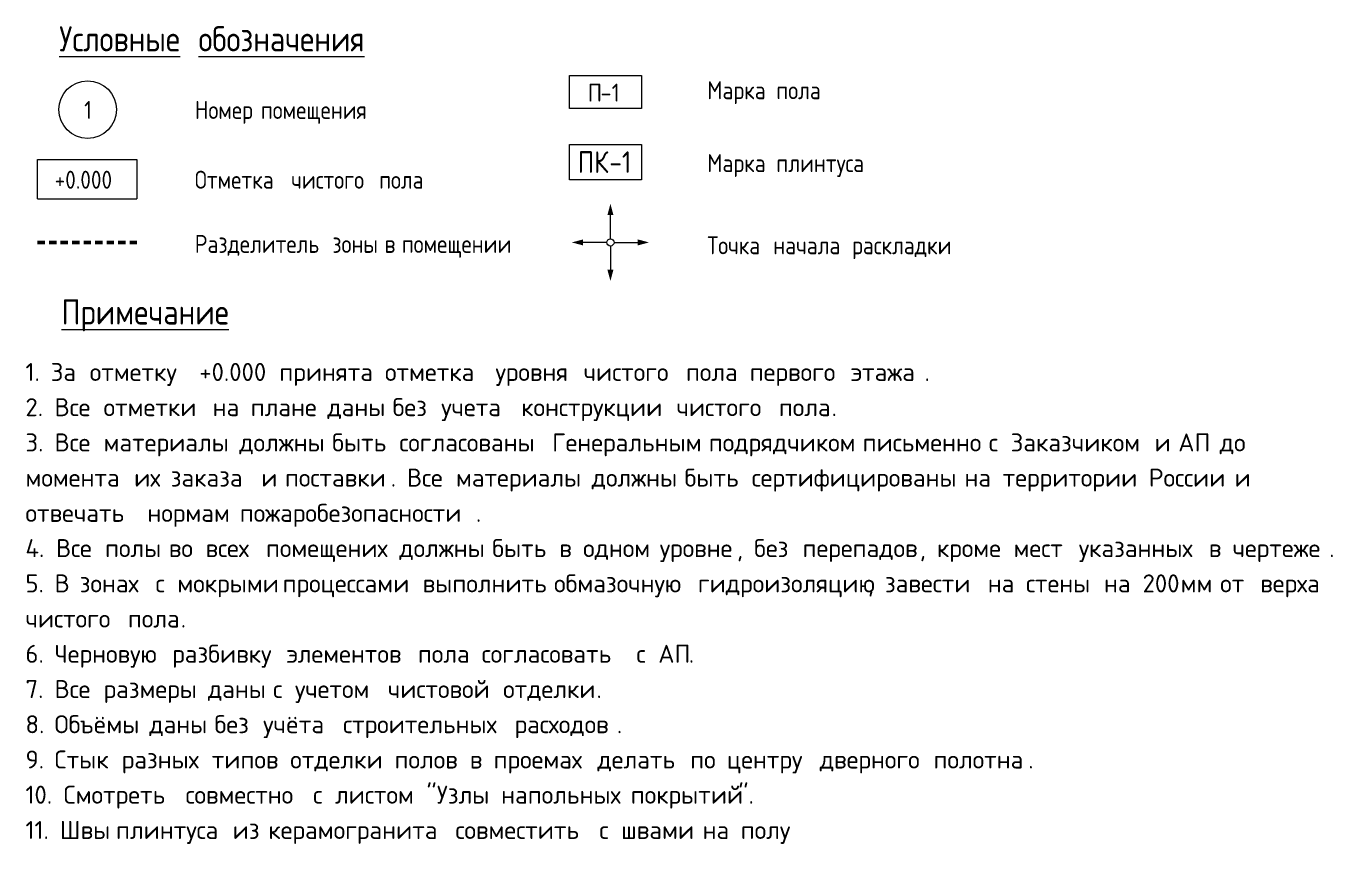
# Model space of a CAD drawing. Header units: millimetres. Extents: x 315 to 209858, y -8553 to 29000.
# Drawn here: x 315 to 496.5, y 3746.2 to 3859.8 of the extents above; entities that cross this region are included whole.
import ezdxf

# ---------------------------------------------------------------- set-up
doc = ezdxf.new("R2010")
doc.units = ezdxf.units.MM
doc.linetypes.add('200_ШТРИХ__ш1_п0_6_', pattern=[1.6, 1, -0.6])
for name, color, linetype, lineweight in [('A-DETL', 7, 'Continuous', 9), ('A-DETL-1', 7, '200_ШТРИХ__ш1_п0_6_', 50), ('G-ANNO-TEXT', 7, 'Continuous', 9)]:
    doc.layers.add(name, color=color, linetype=linetype, lineweight=lineweight)
doc.layers.add('A-DETL-GENF-1', color=1, linetype='Continuous', lineweight=9, true_color=0xff0000)
doc.layers.add('G-ANNO-TEXT-1', color=1, linetype='Continuous', lineweight=9, true_color=0xff0000)
doc.styles.add('GOST Common', font='GOST_Common.ttf', dxfattribs={"width": 0.9, "height": 3.5})
doc.styles.add('GOST Common_1', font='GOST_Common.ttf', dxfattribs={"width": 0.9, "height": 2.5})
doc.styles.add('GOST Common_2', font='GOST_Common.ttf', dxfattribs={"width": 0.9, "height": 3})
doc.styles.add('ISOCPEUR', font='isocpeur.ttf', dxfattribs={"width": 0.9, "height": 2.5})
doc.styles.add('ISOCPEUR_1', font='isocpeur.ttf', dxfattribs={"height": 2.5})

msp = doc.modelspace()

# ---------------------------------------------------------------- hatches: boundary and pattern name
at = {"layer": 'A-DETL-GENF-1'}
for points in [[(395.76, 3833.53), (396.6, 3833.53), (396.18, 3835.1)], [(392.39, 3829.32), (392.39, 3830.16), (390.82, 3829.74)], [(399.97, 3829.32), (401.54, 3829.74), (399.97, 3830.16)], [(396.18, 3824.39), (396.6, 3825.95), (395.76, 3825.95)]]:
    msp.add_hatch(color=256, dxfattribs=at).paths.add_polyline_path(points)

# ---------------------------------------------------------------- linework, layer by layer
at = {"layer": 'A-DETL'}
for p, q in [((390.48, 3852.91), (400.48, 3852.91)), ((390.48, 3848.35), (390.48, 3852.91)), ((400.48, 3852.91), (400.48, 3848.35)), ((400.48, 3848.35), (390.48, 3848.35)), ((390.48, 3843.35), (400.48, 3843.35)), ((390.48, 3838.43), (390.48, 3843.35)), ((400.48, 3843.35), (400.48, 3838.43)), ((316.61, 3841.28), (330.41, 3841.28)), ((316.61, 3835.78), (316.61, 3841.28)), ((330.41, 3841.28), (330.41, 3835.78)), ((400.48, 3838.43), (390.48, 3838.43)), ((316.61, 3835.78), (330.41, 3835.78)), ((396.18, 3830.24), (396.18, 3833.53)), ((395.68, 3829.74), (392.39, 3829.74)), ((396.18, 3829.24), (396.18, 3825.95)), ((396.68, 3829.74), (399.97, 3829.74))]:
    msp.add_line(p, q, dxfattribs=at)
for centre, radius in [((323.56, 3848.2), 4), ((396.18, 3829.74), 0.5)]:
    msp.add_circle(centre, radius, dxfattribs=at)
at = {"layer": 'A-DETL-1'}
msp.add_line((330.41, 3829.74), (316.61, 3829.74), dxfattribs=at)

# ---------------------------------------------------------------- texts
at = {"layer": 'G-ANNO-TEXT', "attachment_point": 1}
for s, insert, char_height, width, style in [('\\LУсловные', (319.61, 3859.77), 3.5, 22.1506, 'GOST Common'), ('\\L\\fGOST Common|b0|i0|c204|p34|;\\W.9;\\L ', (337.89, 3859.77), 3.5, 1.2987, 'GOST Common'), ('\\Lобозначения', (338.96, 3859.77), 3.5, 30.1595, 'GOST Common'), ('Марка', (409.63, 3852.13), 2.5, 10.6785, 'GOST Common_1'), ('\\fGOST Common|b0|i0|c204|p34|;\\W.9; ', (418.44, 3852.13), 2.5, 0.938, 'GOST Common_1'), ('\\fISOCPEUR|b0|i0|c204|p34|;\\W.9;П', (393.03, 3851.8), 2.5, 2.1646, 'ISOCPEUR'), ('-1', (394.81, 3851.8), 2.5, 3.319, 'ISOCPEUR'), ('пола', (419.22, 3852.13), 2.5, 8.0089, 'GOST Common_1'), ('\\fGOST Common|b0|i0|c204|p34|;\\W.9;1', (323.08, 3849.39), 2.5, 1.3709, 'GOST Common_1'), ('Номер', (338.44, 3849.39), 2.5, 10.1734, 'GOST Common_1'), ('\\fGOST Common|b0|i0|c204|p34|;\\W.9; ', (346.83, 3849.39), 2.5, 0.938, 'GOST Common_1'), ('помещения', (347.61, 3849.39), 2.5, 18.543, 'GOST Common_1'), ('Марка', (409.63, 3842.01), 2.5, 10.6785, 'GOST Common_1'), ('\\fGOST Common|b0|i0|c204|p34|;\\W.9; ', (418.44, 3842.01), 2.5, 0.938, 'GOST Common_1'), ('плинтуса', (419.22, 3842.01), 2.5, 16.0177, 'GOST Common_1'), ('+0.000', (318.98, 3839.7), 2.5, 10.5342, 'GOST Common_1'), ('Отметка', (338.44, 3839.7), 2.5, 15.2962, 'GOST Common_1'), ('\\fGOST Common|b0|i0|c204|p34|;\\W.9; ', (351.06, 3839.7), 2.5, 0.938, 'GOST Common_1'), ('\\fGOST Common|b0|i0|c204|p34|;\\W.9; ', (363.26, 3839.7), 2.5, 0.938, 'GOST Common_1'), ('\\fGOST Common|b0|i0|c204|p34|;\\W.9; ', (370.65, 3839.7), 2.5, 0.938, 'GOST Common_1'), ('чистого', (351.83, 3839.7), 2.5, 13.8532, 'GOST Common_1'), ('пола', (364.04, 3839.7), 2.5, 8.0089, 'GOST Common_1'), ('Разделитель', (338.44, 3830.78), 2.5, 22.2228, 'GOST Common_1'), ('\\fGOST Common|b0|i0|c204|p34|;\\W.9; ', (356.77, 3830.78), 2.5, 0.938, 'GOST Common_1'), ('зоны', (357.55, 3830.78), 2.5, 7.8646, 'GOST Common_1'), ('\\fGOST Common|b0|i0|c204|p34|;\\W.9; ', (364.04, 3830.78), 2.5, 0.938, 'GOST Common_1'), ('\\fGOST Common|b0|i0|c204|p34|;\\W.9; ', (366.42, 3830.78), 2.5, 0.938, 'GOST Common_1'), ('Точка', (409.63, 3830.59), 2.5, 10.1734, 'GOST Common_1'), ('\\fGOST Common|b0|i0|c204|p34|;\\W.9; ', (418.03, 3830.59), 2.5, 0.938, 'GOST Common_1'), ('\\fGOST Common|b0|i0|c204|p34|;\\W.9; ', (428.98, 3830.59), 2.5, 0.938, 'GOST Common_1'), ('\\fGOST Common|b0|i0|c204|p34|;\\W.9;в', (364.81, 3830.78), 2.5, 1.9481, 'GOST Common_1'), ('помещении', (367.19, 3830.78), 2.5, 18.543, 'GOST Common_1'), ('начала', (418.8, 3830.59), 2.5, 12.338, 'GOST Common_1'), ('раскладки', (429.75, 3830.59), 2.5, 17.6772, 'GOST Common_1'), ('\\LПримечание', (319.92, 3821.83), 3.5, 28.5, 'GOST Common'), ('1. ', (314.92, 3812.99), 2.5, 4.2489, 'ISOCPEUR_1'), ('За', (318.43, 3812.99), 2.5, 4.73, 'ISOCPEUR_1'), ('\\fISOCPEUR|b0|i0|c204|p34|; ', (322.33, 3812.99), 2.5, 1.8439, 'ISOCPEUR_1'), ('отметку', (323.85, 3812.99), 2.5, 16.5148, 'ISOCPEUR_1'), (' +0.000 ', (337.48, 3812.99), 2.5, 15.3924, 'ISOCPEUR_1'), ('принята', (350.18, 3812.99), 2.5, 15.9536, 'ISOCPEUR_1'), ('\\fISOCPEUR|b0|i0|c204|p34|; ', (363.34, 3812.99), 2.5, 1.8439, 'ISOCPEUR_1'), ('отметка', (364.86, 3812.99), 2.5, 16.7553, 'ISOCPEUR_1'), ('\\fISOCPEUR|b0|i0|c204|p34|; ', (378.69, 3812.99), 2.5, 1.8439, 'ISOCPEUR_1'), ('уровня', (380.21, 3812.99), 2.5, 12.9873, 'ISOCPEUR_1'), ('\\fISOCPEUR|b0|i0|c204|p34|; ', (390.93, 3812.99), 2.5, 1.8439, 'ISOCPEUR_1'), ('чистого', (392.45, 3812.99), 2.5, 15.3924, 'ISOCPEUR_1'), ('\\fISOCPEUR|b0|i0|c204|p34|; ', (405.15, 3812.99), 2.5, 1.8439, 'ISOCPEUR_1'), ('пола', (406.67, 3812.99), 2.5, 8.8987, 'ISOCPEUR_1'), ('\\fISOCPEUR|b0|i0|c204|p34|; ', (414.01, 3812.99), 2.5, 1.8439, 'ISOCPEUR_1'), ('первого', (415.53, 3812.99), 2.5, 15.1519, 'ISOCPEUR_1'), ('\\fISOCPEUR|b0|i0|c204|p34|; ', (428.03, 3812.99), 2.5, 1.8439, 'ISOCPEUR_1'), ('этажа', (429.55, 3812.99), 2.5, 12.4262, 'ISOCPEUR_1'), ('\\fISOCPEUR|b0|i0|c204|p34|;.', (439.81, 3812.99), 2.5, 0.8819, 'ISOCPEUR_1'), ('2. ', (314.92, 3808.1), 2.5, 4.8903, 'ISOCPEUR_1'), ('Все', (318.96, 3808.1), 2.5, 6.4135, 'ISOCPEUR_1'), ('\\fISOCPEUR|b0|i0|c204|p34|; ', (324.25, 3808.1), 2.5, 1.8439, 'ISOCPEUR_1'), ('отметки', (325.77, 3808.1), 2.5, 16.5148, 'ISOCPEUR_1'), ('\\fISOCPEUR|b0|i0|c204|p34|; ', (339.4, 3808.1), 2.5, 1.8439, 'ISOCPEUR_1'), ('на', (340.92, 3808.1), 2.5, 4.5696, 'ISOCPEUR_1'), ('\\fISOCPEUR|b0|i0|c204|p34|; ', (344.69, 3808.1), 2.5, 1.8439, 'ISOCPEUR_1'), ('плане', (346.21, 3808.1), 2.5, 11.0633, 'ISOCPEUR_1'), ('\\fISOCPEUR|b0|i0|c204|p34|; ', (355.34, 3808.1), 2.5, 1.8439, 'ISOCPEUR_1'), ('даны', (356.86, 3808.1), 2.5, 9.1392, 'ISOCPEUR_1'), ('\\fISOCPEUR|b0|i0|c204|p34|; ', (364.4, 3808.1), 2.5, 1.8439, 'ISOCPEUR_1'), ('без', (365.92, 3808.1), 2.5, 6.3333, 'ISOCPEUR_1'), ('\\fISOCPEUR|b0|i0|c204|p34|; ', (371.15, 3808.1), 2.5, 1.8439, 'ISOCPEUR_1'), ('учета', (372.67, 3808.1), 2.5, 11.6245, 'ISOCPEUR_1'), ('\\fISOCPEUR|b0|i0|c204|p34|; ', (382.26, 3808.1), 2.5, 1.8439, 'ISOCPEUR_1'), ('конструкции', (383.78, 3808.1), 2.5, 24.2911, 'ISOCPEUR_1'), ('\\fISOCPEUR|b0|i0|c204|p34|; ', (403.82, 3808.1), 2.5, 1.8439, 'ISOCPEUR_1'), ('чистого', (405.35, 3808.1), 2.5, 15.3924, 'ISOCPEUR_1'), ('\\fISOCPEUR|b0|i0|c204|p34|; ', (418.05, 3808.1), 2.5, 1.8439, 'ISOCPEUR_1'), ('пола', (419.57, 3808.1), 2.5, 8.8987, 'ISOCPEUR_1'), ('\\fISOCPEUR|b0|i0|c204|p34|;.', (426.91, 3808.1), 2.5, 0.8819, 'ISOCPEUR_1'), ('3. ', (314.92, 3803.2), 2.5, 4.8903, 'ISOCPEUR_1'), ('Все', (318.96, 3803.2), 2.5, 6.4135, 'ISOCPEUR_1'), ('\\fISOCPEUR|b0|i0|c204|p34|; ', (324.25, 3803.2), 2.5, 1.8439, 'ISOCPEUR_1'), ('\\fISOCPEUR|b0|i0|c204|p34|; ', (343.1, 3803.2), 2.5, 1.8439, 'ISOCPEUR_1'), ('\\fISOCPEUR|b0|i0|c204|p34|; ', (356, 3803.2), 2.5, 1.8439, 'ISOCPEUR_1'), ('быть', (357.52, 3803.2), 2.5, 9.4599, 'ISOCPEUR_1'), ('\\fISOCPEUR|b0|i0|c204|p34|; ', (365.33, 3803.2), 2.5, 1.8439, 'ISOCPEUR_1'), ('\\fISOCPEUR|b0|i0|c204|p34|; ', (386.56, 3803.2), 2.5, 1.8439, 'ISOCPEUR_1'), ('Генеральным', (388.08, 3803.2), 2.5, 24.5316, 'ISOCPEUR_1'), ('\\fISOCPEUR|b0|i0|c204|p34|; ', (408.32, 3803.2), 2.5, 1.8439, 'ISOCPEUR_1'), ('\\fISOCPEUR|b0|i0|c204|p34|; ', (429.69, 3803.2), 2.5, 1.8439, 'ISOCPEUR_1'), ('\\fISOCPEUR|b0|i0|c204|p34|; ', (447.22, 3803.2), 2.5, 1.8439, 'ISOCPEUR_1'), ('\\fISOCPEUR|b0|i0|c204|p34|; ', (450.26, 3803.2), 2.5, 1.8439, 'ISOCPEUR_1'), ('Заказчиком', (451.78, 3803.2), 2.5, 22.3671, 'ISOCPEUR_1'), ('\\fISOCPEUR|b0|i0|c204|p34|; ', (470.23, 3803.2), 2.5, 1.8439, 'ISOCPEUR_1'), ('\\fISOCPEUR|b0|i0|c204|p34|; ', (473.54, 3803.2), 2.5, 1.8439, 'ISOCPEUR_1'), ('АП', (475.06, 3803.2), 2.5, 5.1308, 'ISOCPEUR_1'), ('\\fISOCPEUR|b0|i0|c204|p34|; ', (479.3, 3803.2), 2.5, 1.8439, 'ISOCPEUR_1'), ('\\fISOCPEUR|b0|i0|c204|p34|; ', (484.39, 3803.2), 2.5, 1.8439, 'ISOCPEUR_1'), ('материалы', (325.77, 3803.2), 2.5, 21.0042, 'ISOCPEUR_1'), ('должны', (344.62, 3803.2), 2.5, 13.789, 'ISOCPEUR_1'), ('согласованы', (366.85, 3803.2), 2.5, 23.8903, 'ISOCPEUR_1'), ('подрядчиком', (409.84, 3803.2), 2.5, 24.0506, 'ISOCPEUR_1'), ('письменно', (431.21, 3803.2), 2.5, 19.4008, 'ISOCPEUR_1'), ('\\fISOCPEUR|b0|i0|c204|p34|;с', (448.74, 3803.2), 2.5, 1.8439, 'ISOCPEUR_1'), ('\\fISOCPEUR|b0|i0|c204|p34|;и', (471.76, 3803.2), 2.5, 2.1646, 'ISOCPEUR_1'), ('до', (480.82, 3803.2), 2.5, 4.3291, 'ISOCPEUR_1'), ('момента', (314.92, 3798.31), 2.5, 16.4346, 'ISOCPEUR_1'), ('\\fISOCPEUR|b0|i0|c204|p34|; ', (328.48, 3798.31), 2.5, 1.8439, 'ISOCPEUR_1'), ('их', (330.01, 3798.31), 2.5, 4.3291, 'ISOCPEUR_1'), ('\\fISOCPEUR|b0|i0|c204|p34|; ', (333.58, 3798.31), 2.5, 1.8439, 'ISOCPEUR_1'), ('заказа', (335.1, 3798.31), 2.5, 13.3882, 'ISOCPEUR_1'), ('\\fISOCPEUR|b0|i0|c204|p34|; ', (346.14, 3798.31), 2.5, 1.8439, 'ISOCPEUR_1'), ('\\fISOCPEUR|b0|i0|c204|p34|;и', (347.67, 3798.31), 2.5, 2.1646, 'ISOCPEUR_1'), ('\\fISOCPEUR|b0|i0|c204|p34|; ', (349.45, 3798.31), 2.5, 1.8439, 'ISOCPEUR_1'), ('поставки', (350.97, 3798.31), 2.5, 17.7975, 'ISOCPEUR_1'), ('Все', (367.91, 3798.31), 2.5, 6.4135, 'ISOCPEUR_1'), ('\\fISOCPEUR|b0|i0|c204|p34|; ', (373.2, 3798.31), 2.5, 1.8439, 'ISOCPEUR_1'), ('материалы', (374.72, 3798.31), 2.5, 21.0042, 'ISOCPEUR_1'), ('\\fISOCPEUR|b0|i0|c204|p34|; ', (392.05, 3798.31), 2.5, 1.8439, 'ISOCPEUR_1'), ('должны', (393.57, 3798.31), 2.5, 13.789, 'ISOCPEUR_1'), ('\\fISOCPEUR|b0|i0|c204|p34|; ', (404.95, 3798.31), 2.5, 1.8439, 'ISOCPEUR_1'), ('быть', (406.47, 3798.31), 2.5, 9.4599, 'ISOCPEUR_1'), ('\\fISOCPEUR|b0|i0|c204|p34|; ', (414.28, 3798.31), 2.5, 1.8439, 'ISOCPEUR_1'), ('сертифицированы', (415.8, 3798.31), 2.5, 33.9915, 'ISOCPEUR_1'), ('\\fISOCPEUR|b0|i0|c204|p34|; ', (443.84, 3798.31), 2.5, 1.8439, 'ISOCPEUR_1'), ('на', (445.36, 3798.31), 2.5, 4.5696, 'ISOCPEUR_1'), ('\\fISOCPEUR|b0|i0|c204|p34|; ', (449.13, 3798.31), 2.5, 1.8439, 'ISOCPEUR_1'), ('территории', (450.66, 3798.31), 2.5, 22.7679, 'ISOCPEUR_1'), ('\\fISOCPEUR|b0|i0|c204|p34|; ', (469.44, 3798.31), 2.5, 1.8439, 'ISOCPEUR_1'), ('России', (470.96, 3798.31), 2.5, 12.5865, 'ISOCPEUR_1'), ('\\fISOCPEUR|b0|i0|c204|p34|; ', (481.35, 3798.31), 2.5, 1.8439, 'ISOCPEUR_1'), ('\\fISOCPEUR|b0|i0|c204|p34|;и', (482.87, 3798.31), 2.5, 2.1646, 'ISOCPEUR_1'), ('\\fISOCPEUR|b0|i0|c204|p34|; ', (484.65, 3798.31), 2.5, 1.8439, 'ISOCPEUR_1'), ('. ', (365.66, 3798.31), 2.5, 2.7257, 'ISOCPEUR_1'), ('отвечать', (314.92, 3793.41), 2.5, 18.6793, 'ISOCPEUR_1'), ('\\fISOCPEUR|b0|i0|c204|p34|; ', (330.34, 3793.41), 2.5, 1.8439, 'ISOCPEUR_1'), ('нормам', (331.86, 3793.41), 2.5, 13.7089, 'ISOCPEUR_1'), ('\\fISOCPEUR|b0|i0|c204|p34|; ', (343.17, 3793.41), 2.5, 1.8439, 'ISOCPEUR_1'), ('пожаробезопасности', (344.69, 3793.41), 2.5, 39.7637, 'ISOCPEUR_1'), ('\\fISOCPEUR|b0|i0|c204|p34|;.', (377.5, 3793.41), 2.5, 0.8819, 'ISOCPEUR_1'), ('4. ', (314.92, 3788.52), 2.5, 5.1308, 'ISOCPEUR_1'), ('Все', (319.16, 3788.52), 2.5, 6.4135, 'ISOCPEUR_1'), ('\\fISOCPEUR|b0|i0|c204|p34|; ', (324.45, 3788.52), 2.5, 1.8439, 'ISOCPEUR_1'), ('\\fISOCPEUR|b0|i0|c204|p34|; ', (333.31, 3788.52), 2.5, 1.8439, 'ISOCPEUR_1'), ('\\fISOCPEUR|b0|i0|c204|p34|; ', (338.41, 3788.52), 2.5, 1.8439, 'ISOCPEUR_1'), ('\\fISOCPEUR|b0|i0|c204|p34|; ', (346.81, 3788.52), 2.5, 1.8439, 'ISOCPEUR_1'), ('\\fISOCPEUR|b0|i0|c204|p34|; ', (365.33, 3788.52), 2.5, 1.8439, 'ISOCPEUR_1'), ('\\fISOCPEUR|b0|i0|c204|p34|; ', (378.23, 3788.52), 2.5, 1.8439, 'ISOCPEUR_1'), ('быть', (379.75, 3788.52), 2.5, 9.4599, 'ISOCPEUR_1'), ('\\fISOCPEUR|b0|i0|c204|p34|; ', (387.55, 3788.52), 2.5, 1.8439, 'ISOCPEUR_1'), ('\\fISOCPEUR|b0|i0|c204|p34|; ', (390.86, 3788.52), 2.5, 1.8439, 'ISOCPEUR_1'), ('\\fISOCPEUR|b0|i0|c204|p34|; ', (401.51, 3788.52), 2.5, 1.8439, 'ISOCPEUR_1'), ('без', (416.13, 3788.52), 2.5, 6.3333, 'ISOCPEUR_1'), ('\\fISOCPEUR|b0|i0|c204|p34|; ', (421.35, 3788.52), 2.5, 1.8439, 'ISOCPEUR_1'), ('\\fISOCPEUR|b0|i0|c204|p34|; ', (450.66, 3788.52), 2.5, 1.8439, 'ISOCPEUR_1'), ('\\fISOCPEUR|b0|i0|c204|p34|; ', (459.72, 3788.52), 2.5, 1.8439, 'ISOCPEUR_1'), ('\\fISOCPEUR|b0|i0|c204|p34|; ', (477.78, 3788.52), 2.5, 1.8439, 'ISOCPEUR_1'), ('\\fISOCPEUR|b0|i0|c204|p34|; ', (481.08, 3788.52), 2.5, 1.8439, 'ISOCPEUR_1'), ('полы', (325.97, 3788.52), 2.5, 8.8987, 'ISOCPEUR_1'), ('во', (334.83, 3788.52), 2.5, 4.3291, 'ISOCPEUR_1'), ('всех', (339.93, 3788.52), 2.5, 8.3376, 'ISOCPEUR_1'), ('помещених', (348.33, 3788.52), 2.5, 20.6034, 'ISOCPEUR_1'), ('должны', (366.85, 3788.52), 2.5, 13.789, 'ISOCPEUR_1'), ('\\fISOCPEUR|b0|i0|c204|p34|;в', (389.07, 3788.52), 2.5, 2.1646, 'ISOCPEUR_1'), ('одном', (392.38, 3788.52), 2.5, 11.0633, 'ISOCPEUR_1'), ('уровне', (403.03, 3788.52), 2.5, 12.9873, 'ISOCPEUR_1'), ('перепадов', (422.87, 3788.52), 2.5, 19.7215, 'ISOCPEUR_1'), ('кроме', (441.53, 3788.52), 2.5, 11.0633, 'ISOCPEUR_1'), ('мест', (452.18, 3788.52), 2.5, 9.1392, 'ISOCPEUR_1'), ('указанных', (461.24, 3788.52), 2.5, 20.0422, 'ISOCPEUR_1'), ('\\fISOCPEUR|b0|i0|c204|p34|;в', (479.3, 3788.52), 2.5, 2.1646, 'ISOCPEUR_1'), ('чертеже', (482.6, 3788.52), 2.5, 16.2743, 'ISOCPEUR_1'), (', ', (413.75, 3788.52), 2.5, 2.8861, 'ISOCPEUR_1'), (', ', (439.15, 3788.52), 2.5, 2.8861, 'ISOCPEUR_1'), ('\\fISOCPEUR|b0|i0|c204|p34|;.', (496.03, 3788.52), 2.5, 0.8819, 'ISOCPEUR_1'), ('5. ', (314.92, 3783.62), 2.5, 4.8903, 'ISOCPEUR_1'), ('\\fISOCPEUR|b0|i0|c204|p34|;В', (318.96, 3783.62), 2.5, 2.4051, 'ISOCPEUR_1'), ('\\fISOCPEUR|b0|i0|c204|p34|; ', (320.94, 3783.62), 2.5, 1.8439, 'ISOCPEUR_1'), ('зонах', (322.46, 3783.62), 2.5, 10.903, 'ISOCPEUR_1'), ('\\fISOCPEUR|b0|i0|c204|p34|; ', (331.46, 3783.62), 2.5, 1.8439, 'ISOCPEUR_1'), ('\\fISOCPEUR|b0|i0|c204|p34|; ', (334.5, 3783.62), 2.5, 1.8439, 'ISOCPEUR_1'), ('\\fISOCPEUR|b0|i0|c204|p34|; ', (349.12, 3783.62), 2.5, 1.8439, 'ISOCPEUR_1'), ('\\fISOCPEUR|b0|i0|c204|p34|; ', (368.57, 3783.62), 2.5, 1.8439, 'ISOCPEUR_1'), ('\\fISOCPEUR|b0|i0|c204|p34|; ', (386.82, 3783.62), 2.5, 1.8439, 'ISOCPEUR_1'), ('обмазочную', (388.35, 3783.62), 2.5, 22.3671, 'ISOCPEUR_1'), ('\\fISOCPEUR|b0|i0|c204|p34|; ', (406.8, 3783.62), 2.5, 1.8439, 'ISOCPEUR_1'), ('гидроизоляцию', (408.32, 3783.62), 2.5, 28.6202, 'ISOCPEUR_1'), ('завести', (434.32, 3783.62), 2.5, 15.4726, 'ISOCPEUR_1'), ('\\fISOCPEUR|b0|i0|c204|p34|; ', (447.08, 3783.62), 2.5, 1.8439, 'ISOCPEUR_1'), ('\\fISOCPEUR|b0|i0|c204|p34|; ', (452.38, 3783.62), 2.5, 1.8439, 'ISOCPEUR_1'), ('\\fISOCPEUR|b0|i0|c204|p34|; ', (463.22, 3783.62), 2.5, 1.8439, 'ISOCPEUR_1'), (' 200', (468.51, 3783.62), 2.5, 8.3375, 'ISOCPEUR_1'), ('\\fISOCPEUR|b0|i0|c204|p34|; ', (479.36, 3783.62), 2.5, 1.8439, 'ISOCPEUR_1'), ('\\fISOCPEUR|b0|i0|c204|p34|; ', (484.92, 3783.62), 2.5, 1.8439, 'ISOCPEUR_1'), ('\\fISOCPEUR|b0|i0|c204|p34|; ', (495.57, 3783.62), 2.5, 1.8439, 'ISOCPEUR_1'), ('\\fISOCPEUR|b0|i0|c204|p34|;с', (332.98, 3783.62), 2.5, 1.8439, 'ISOCPEUR_1'), ('мокрыми', (336.02, 3783.62), 2.5, 15.8734, 'ISOCPEUR_1'), ('процессами', (350.64, 3783.62), 2.5, 21.7257, 'ISOCPEUR_1'), ('выполнить', (370.09, 3783.62), 2.5, 20.2827, 'ISOCPEUR_1'), (', ', (431.94, 3783.62), 2.5, 2.8861, 'ISOCPEUR_1'), ('на', (448.6, 3783.62), 2.5, 4.5696, 'ISOCPEUR_1'), ('стены', (453.9, 3783.62), 2.5, 11.3038, 'ISOCPEUR_1'), ('на', (464.74, 3783.62), 2.5, 4.5696, 'ISOCPEUR_1'), ('мм', (475.39, 3783.62), 2.5, 4.8101, 'ISOCPEUR_1'), ('от', (480.88, 3783.62), 2.5, 4.8903, 'ISOCPEUR_1'), ('верха', (486.44, 3783.62), 2.5, 11.0633, 'ISOCPEUR_1'), ('чистого', (314.92, 3778.73), 2.5, 15.3924, 'ISOCPEUR_1'), ('\\fISOCPEUR|b0|i0|c204|p34|; ', (327.62, 3778.73), 2.5, 1.8439, 'ISOCPEUR_1'), ('пола', (329.15, 3778.73), 2.5, 8.8987, 'ISOCPEUR_1'), ('\\fISOCPEUR|b0|i0|c204|p34|;.', (336.49, 3778.73), 2.5, 0.8819, 'ISOCPEUR_1'), ('разбивку', (335.3, 3773.84), 2.5, 17.3966, 'ISOCPEUR_1'), ('АП', (402.83, 3773.84), 2.5, 5.1308, 'ISOCPEUR_1'), ('6. ', (314.92, 3773.84), 2.5, 4.8903, 'ISOCPEUR_1'), ('Черновую', (318.96, 3773.84), 2.5, 17.9578, 'ISOCPEUR_1'), ('\\fISOCPEUR|b0|i0|c204|p34|; ', (333.78, 3773.84), 2.5, 1.8439, 'ISOCPEUR_1'), ('\\fISOCPEUR|b0|i0|c204|p34|; ', (349.65, 3773.84), 2.5, 1.8439, 'ISOCPEUR_1'), ('элементов', (351.17, 3773.84), 2.5, 20.2827, 'ISOCPEUR_1'), ('\\fISOCPEUR|b0|i0|c204|p34|; ', (367.91, 3773.84), 2.5, 1.8439, 'ISOCPEUR_1'), ('пола', (369.43, 3773.84), 2.5, 8.8987, 'ISOCPEUR_1'), ('\\fISOCPEUR|b0|i0|c204|p34|; ', (376.77, 3773.84), 2.5, 1.8439, 'ISOCPEUR_1'), ('согласовать', (378.29, 3773.84), 2.5, 24.211, 'ISOCPEUR_1'), ('\\fISOCPEUR|b0|i0|c204|p34|; ', (398.27, 3773.84), 2.5, 1.8439, 'ISOCPEUR_1'), ('\\fISOCPEUR|b0|i0|c204|p34|;с', (399.79, 3773.84), 2.5, 1.8439, 'ISOCPEUR_1'), ('\\fISOCPEUR|b0|i0|c204|p34|; ', (401.31, 3773.84), 2.5, 1.8439, 'ISOCPEUR_1'), ('\\fISOCPEUR|b0|i0|c204|p34|;.', (407.07, 3773.84), 2.5, 0.8819, 'ISOCPEUR_1'), ('7. ', (314.92, 3768.94), 2.5, 4.8903, 'ISOCPEUR_1'), ('Все', (318.96, 3768.94), 2.5, 6.4135, 'ISOCPEUR_1'), ('\\fISOCPEUR|b0|i0|c204|p34|; ', (324.25, 3768.94), 2.5, 1.8439, 'ISOCPEUR_1'), ('размеры', (325.77, 3768.94), 2.5, 15.7131, 'ISOCPEUR_1'), ('\\fISOCPEUR|b0|i0|c204|p34|; ', (338.74, 3768.94), 2.5, 1.8439, 'ISOCPEUR_1'), ('\\fISOCPEUR|b0|i0|c204|p34|; ', (347.8, 3768.94), 2.5, 1.8439, 'ISOCPEUR_1'), ('\\fISOCPEUR|b0|i0|c204|p34|; ', (350.84, 3768.94), 2.5, 1.8439, 'ISOCPEUR_1'), ('\\fISOCPEUR|b0|i0|c204|p34|; ', (363.74, 3768.94), 2.5, 1.8439, 'ISOCPEUR_1'), ('чистовой', (365.26, 3768.94), 2.5, 17.557, 'ISOCPEUR_1'), ('\\fISOCPEUR|b0|i0|c204|p34|; ', (379.75, 3768.94), 2.5, 1.8439, 'ISOCPEUR_1'), ('даны', (340.26, 3768.94), 2.5, 9.1392, 'ISOCPEUR_1'), ('\\fISOCPEUR|b0|i0|c204|p34|;с', (349.32, 3768.94), 2.5, 1.8439, 'ISOCPEUR_1'), ('учетом', (352.36, 3768.94), 2.5, 13.789, 'ISOCPEUR_1'), ('отделки', (381.27, 3768.94), 2.5, 15.7131, 'ISOCPEUR_1'), ('\\fISOCPEUR|b0|i0|c204|p34|;.', (394.23, 3768.94), 2.5, 0.8819, 'ISOCPEUR_1'), ('8. ', (314.92, 3764.05), 2.5, 4.8903, 'ISOCPEUR_1'), ('Объёмы', (318.96, 3764.05), 2.5, 14.1097, 'ISOCPEUR_1'), ('\\fISOCPEUR|b0|i0|c204|p34|; ', (330.6, 3764.05), 2.5, 1.8439, 'ISOCPEUR_1'), ('даны', (332.12, 3764.05), 2.5, 9.1392, 'ISOCPEUR_1'), ('\\fISOCPEUR|b0|i0|c204|p34|; ', (339.66, 3764.05), 2.5, 1.8439, 'ISOCPEUR_1'), ('без', (341.18, 3764.05), 2.5, 6.3333, 'ISOCPEUR_1'), ('\\fISOCPEUR|b0|i0|c204|p34|; ', (346.41, 3764.05), 2.5, 1.8439, 'ISOCPEUR_1'), ('учёта', (347.93, 3764.05), 2.5, 11.6245, 'ISOCPEUR_1'), ('\\fISOCPEUR|b0|i0|c204|p34|; ', (357.52, 3764.05), 2.5, 1.8439, 'ISOCPEUR_1'), ('строительных', (359.04, 3764.05), 2.5, 27.0169, 'ISOCPEUR_1'), ('\\fISOCPEUR|b0|i0|c204|p34|; ', (381.33, 3764.05), 2.5, 1.8439, 'ISOCPEUR_1'), ('расходов', (382.86, 3764.05), 2.5, 17.2363, 'ISOCPEUR_1'), ('\\fISOCPEUR|b0|i0|c204|p34|;.', (397.08, 3764.05), 2.5, 0.8819, 'ISOCPEUR_1'), ('9. ', (314.92, 3759.15), 2.5, 4.8903, 'ISOCPEUR_1'), ('Стык', (318.96, 3759.15), 2.5, 9.4599, 'ISOCPEUR_1'), ('\\fISOCPEUR|b0|i0|c204|p34|; ', (326.76, 3759.15), 2.5, 1.8439, 'ISOCPEUR_1'), ('разных', (328.29, 3759.15), 2.5, 13.308, 'ISOCPEUR_1'), ('\\fISOCPEUR|b0|i0|c204|p34|; ', (339.27, 3759.15), 2.5, 1.8439, 'ISOCPEUR_1'), ('типов', (340.79, 3759.15), 2.5, 11.384, 'ISOCPEUR_1'), ('\\fISOCPEUR|b0|i0|c204|p34|; ', (350.18, 3759.15), 2.5, 1.8439, 'ISOCPEUR_1'), ('отделки', (351.7, 3759.15), 2.5, 15.7131, 'ISOCPEUR_1'), ('\\fISOCPEUR|b0|i0|c204|p34|; ', (364.67, 3759.15), 2.5, 1.8439, 'ISOCPEUR_1'), ('полов', (366.19, 3759.15), 2.5, 10.8228, 'ISOCPEUR_1'), ('\\fISOCPEUR|b0|i0|c204|p34|; ', (375.12, 3759.15), 2.5, 1.8439, 'ISOCPEUR_1'), ('\\fISOCPEUR|b0|i0|c204|p34|;в', (376.64, 3759.15), 2.5, 2.1646, 'ISOCPEUR_1'), ('\\fISOCPEUR|b0|i0|c204|p34|; ', (378.42, 3759.15), 2.5, 1.8439, 'ISOCPEUR_1'), ('проемах', (379.95, 3759.15), 2.5, 15.6329, 'ISOCPEUR_1'), ('\\fISOCPEUR|b0|i0|c204|p34|; ', (392.84, 3759.15), 2.5, 1.8439, 'ISOCPEUR_1'), ('делать', (394.37, 3759.15), 2.5, 13.789, 'ISOCPEUR_1'), ('\\fISOCPEUR|b0|i0|c204|p34|; ', (405.74, 3759.15), 2.5, 1.8439, 'ISOCPEUR_1'), ('по', (407.26, 3759.15), 2.5, 4.3291, 'ISOCPEUR_1'), ('\\fISOCPEUR|b0|i0|c204|p34|; ', (410.84, 3759.15), 2.5, 1.8439, 'ISOCPEUR_1'), ('центру', (412.36, 3759.15), 2.5, 13.789, 'ISOCPEUR_1'), ('\\fISOCPEUR|b0|i0|c204|p34|; ', (423.73, 3759.15), 2.5, 1.8439, 'ISOCPEUR_1'), ('дверного', (425.26, 3759.15), 2.5, 17.3164, 'ISOCPEUR_1'), ('\\fISOCPEUR|b0|i0|c204|p34|; ', (439.54, 3759.15), 2.5, 1.8439, 'ISOCPEUR_1'), ('полотна', (441.06, 3759.15), 2.5, 15.9536, 'ISOCPEUR_1'), ('\\fISOCPEUR|b0|i0|c204|p34|;.', (454.23, 3759.15), 2.5, 0.8819, 'ISOCPEUR_1'), ('10. ', (314.92, 3754.26), 2.5, 6.4135, 'ISOCPEUR_1'), ('Смотреть', (320.22, 3754.26), 2.5, 18.6793, 'ISOCPEUR_1'), ('\\fISOCPEUR|b0|i0|c204|p34|; ', (335.63, 3754.26), 2.5, 1.8439, 'ISOCPEUR_1'), ('\\fISOCPEUR|b0|i0|c204|p34|; ', (353.35, 3754.26), 2.5, 1.8439, 'ISOCPEUR_1'), ('\\fISOCPEUR|b0|i0|c204|p34|; ', (356.4, 3754.26), 2.5, 1.8439, 'ISOCPEUR_1'), (' "', (369.03, 3754.26), 2.5, 3.6878, 'ISOCPEUR_1'), ('Узлы', (372.07, 3754.26), 2.5, 8.9789, 'ISOCPEUR_1'), ('\\fISOCPEUR|b0|i0|c204|p34|; ', (379.48, 3754.26), 2.5, 1.8439, 'ISOCPEUR_1'), ('\\fISOCPEUR|b0|i0|c204|p34|; ', (397.47, 3754.26), 2.5, 1.8439, 'ISOCPEUR_1'), ('покрытий', (399, 3754.26), 2.5, 18.1181, 'ISOCPEUR_1'), ('".', (413.94, 3754.26), 2.5, 2.7257, 'ISOCPEUR_1'), ('совместно', (337.15, 3754.26), 2.5, 19.6413, 'ISOCPEUR_1'), ('\\fISOCPEUR|b0|i0|c204|p34|;с', (354.88, 3754.26), 2.5, 1.8439, 'ISOCPEUR_1'), ('листом', (357.92, 3754.26), 2.5, 13.4683, 'ISOCPEUR_1'), ('напольных', (381, 3754.26), 2.5, 19.962, 'ISOCPEUR_1'), ('11. ', (314.92, 3749.36), 2.5, 5.7721, 'ISOCPEUR_1'), ('Швы', (319.69, 3749.36), 2.5, 7.616, 'ISOCPEUR_1'), ('\\fISOCPEUR|b0|i0|c204|p34|; ', (325.97, 3749.36), 2.5, 1.8439, 'ISOCPEUR_1'), ('плинтуса', (327.49, 3749.36), 2.5, 17.7975, 'ISOCPEUR_1'), ('\\fISOCPEUR|b0|i0|c204|p34|; ', (342.18, 3749.36), 2.5, 1.8439, 'ISOCPEUR_1'), ('из', (343.7, 3749.36), 2.5, 4.1688, 'ISOCPEUR_1'), ('\\fISOCPEUR|b0|i0|c204|p34|; ', (347.14, 3749.36), 2.5, 1.8439, 'ISOCPEUR_1'), ('керамогранита', (348.66, 3749.36), 2.5, 29.6624, 'ISOCPEUR_1'), ('\\fISOCPEUR|b0|i0|c204|p34|; ', (373.13, 3749.36), 2.5, 1.8439, 'ISOCPEUR_1'), ('совместить', (374.65, 3749.36), 2.5, 22.3671, 'ISOCPEUR_1'), ('\\fISOCPEUR|b0|i0|c204|p34|; ', (393.11, 3749.36), 2.5, 1.8439, 'ISOCPEUR_1'), ('\\fISOCPEUR|b0|i0|c204|p34|;с', (394.63, 3749.36), 2.5, 1.8439, 'ISOCPEUR_1'), ('\\fISOCPEUR|b0|i0|c204|p34|; ', (396.15, 3749.36), 2.5, 1.8439, 'ISOCPEUR_1'), ('швами', (397.67, 3749.36), 2.5, 11.865, 'ISOCPEUR_1'), ('\\fISOCPEUR|b0|i0|c204|p34|; ', (407.46, 3749.36), 2.5, 1.8439, 'ISOCPEUR_1'), ('на', (408.98, 3749.36), 2.5, 4.5696, 'ISOCPEUR_1'), ('\\fISOCPEUR|b0|i0|c204|p34|; ', (412.75, 3749.36), 2.5, 1.8439, 'ISOCPEUR_1'), ('полу', (414.28, 3749.36), 2.5, 8.6582, 'ISOCPEUR_1')]:
    msp.add_mtext(s, dxfattribs=dict(at, insert=insert, char_height=char_height, width=width, style=style))
at = {"layer": 'G-ANNO-TEXT-1', "char_height": 3, "attachment_point": 1, "style": 'GOST Common_2'}
for s, insert, width in [('ПК', (391.63, 3842.4), 5.3392), ('-1', (396.03, 3842.4), 4.0405)]:
    msp.add_mtext(s, dxfattribs=dict(at, insert=insert, width=width))

doc.saveas('drawing.dxf')
